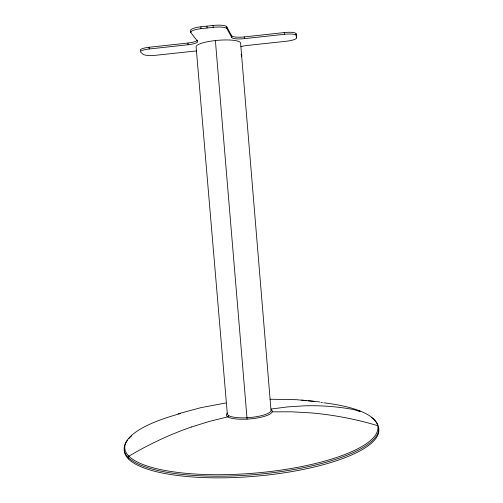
<?xml version="1.0" encoding="UTF-8"?>
<svg xmlns="http://www.w3.org/2000/svg" width="503" height="503" viewBox="0 0 503 503"><rect width="100%" height="100%" fill="white"/><g stroke="black" fill="none" stroke-linecap="round" stroke-linejoin="round"><path stroke-width="0.75" d="M191.492 426.978A344.775 267.514 -57.3 0 0 135.477 452.354L128.881 456.164A1.213 1.094 -52.7 0 0 128.24 457.39L128.598 456.397L128.372 458.887M247.086 419.131L215.385 40.554M128.517 456.485L128.881 456.164M191.492 426.99L209.625 421.338L227.765 416.874A1.132 1.019 -65 0 0 228.683 415.591M178.125 413.806L200.942 407.65L225.841 402.972M271.048 409.046L287.565 406.908L304.365 405.833A337.576 261.252 -59.1 0 1 353.791 409.605L359.934 411.19A1.05 0.887 -75.2 0 0 359.375 410.737M196.422 50.985A10.752 2.163 -4.4 0 0 193.586 51.218L156.251 55.229A11.022 2.251 -3.8 0 1 143.236 54.355L140.752 52.293A11.179 2.314 -3.8 0 1 149.228 48.973L188.103 44.754A11.525 2.484 -4.3 0 0 197.522 41.24L190.882 32.645L190.725 30.815A12.173 2.798 -4.6 0 1 200.854 26.81L213.052 25.458A12.191 2.811 -4.8 0 1 226.778 26.829L231.638 35.763L231.782 37.511A11.619 2.521 -5.2 0 0 244.414 38.643L284.371 34.305A11.393 2.402 -5.9 0 1 296.261 35.474L296.122 33.758A11.393 2.427 -5.9 0 0 284.233 32.569L244.269 36.914A11.619 2.546 -5.2 0 1 231.638 35.763M190.882 32.645A12.173 2.773 -4.6 0 1 201.011 28.677L213.209 27.325A12.191 2.779 -4.8 0 1 226.928 28.671L231.782 37.511M140.607 50.614A11.179 2.339 -3.8 0 1 149.077 47.269L187.959 43.038A11.531 2.509 -4.3 0 0 197.453 40.152M272.148 411.85L291.602 411.806L310.992 412.9A319.449 296.449 33.6 0 1 370.636 423.639L377.634 425.651M269.992 399.231L296.374 399.69L319.738 401.954M301.674 400.08L306.855 400.583M308.194 400.696L314.048 401.262M359.702 410.894L359.978 411.284M241.05 54.393L241.748 55.663A10.318 1.993 -5 0 1 241.666 56.191M296.122 33.758L296.632 37.819A11.236 2.339 -5.8 0 1 285.968 41.284L247.633 45.408A10.84 2.194 -5.3 0 0 240.899 46.66M149.077 47.269L149.228 48.973M213.052 25.458L213.209 27.325M206.947 26.137L207.104 28.005M200.854 26.81L201.011 28.677M187.959 43.038L188.103 44.754M244.269 36.914L244.414 38.643M241.748 55.663L241.616 54.11A10.318 2.012 -5 0 1 241.541 54.638M226.778 26.829L226.928 28.671M296.632 37.819L296.5 36.128A11.236 2.358 -5.9 0 1 296.217 36.769M296.311 34.952L296.449 36.65M284.233 32.569L284.371 34.305M378.526 427.908A127.693 36.197 -4.8 0 1 254.329 476.328A127.693 36.197 -4.8 0 1 124.316 449.116M271.337 409.788A23.031 5.829 -4.8 0 1 248.765 419.024A23.031 5.829 -4.8 0 1 227.526 412.976M374.037 419.615A127.705 35.971 -4.8 0 1 254.197 474.656A127.705 35.971 -4.8 0 1 127.454 440.188M128.699 438.704A127.705 35.971 -4.8 0 1 131.736 435.761M357.136 410.517A127.705 35.971 -4.8 0 1 359.331 411.309M371.365 417.433A127.705 35.971 -4.8 0 1 373.452 419.087M323.907 402.821A126.963 35.594 -4.8 0 1 345.429 454.291A126.963 35.594 -4.8 0 1 155.892 468.513A126.963 35.594 -4.8 0 1 180.458 413.585M320.908 402.475A126.963 35.594 -4.8 0 1 322.41 402.645M227.299 413.673L196.101 46.817A22.333 4.665 -4.8 0 1 218.623 40.253A22.333 4.665 -4.8 0 1 240.604 43.352L270.972 409.794A21.962 5.527 -4.8 0 1 250.066 417.509A21.962 5.527 -4.8 0 1 227.299 413.673"/></g></svg>
